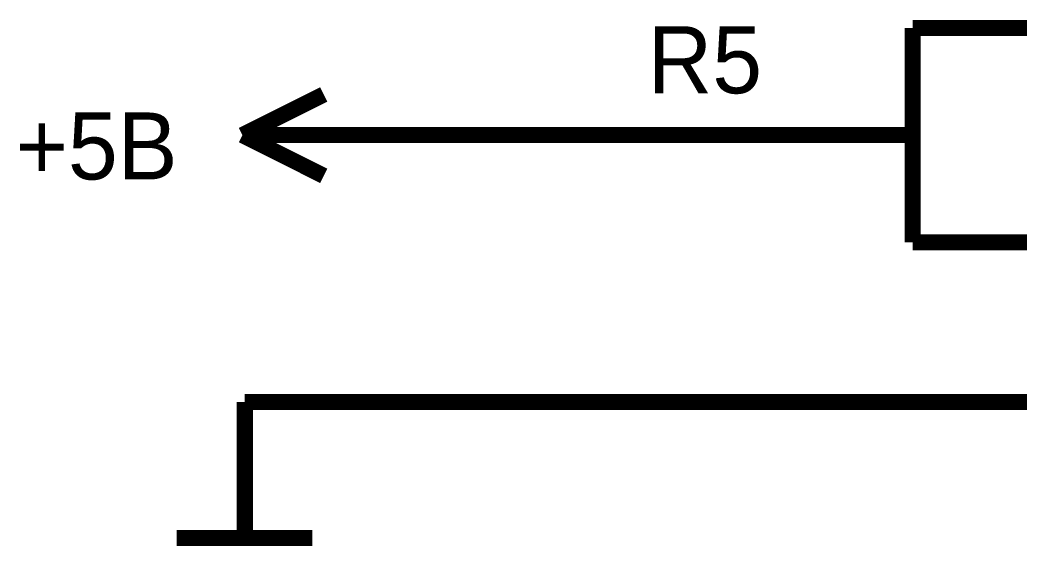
# Model space of a CAD drawing. Header units: inches. Extents: x 0 to 594, y 0 to 420.
# Drawn here: x 105.8 to 124.52, y 272.31 to 282.15 of the extents above; entities that cross this region are included whole.
import ezdxf

# ---------------------------------------------------------------- set-up
doc = ezdxf.new("R2010")
doc.units = ezdxf.units.IN
doc.layers.add('Sheet', color=255, linetype='Continuous')

msp = doc.modelspace()

# ---------------------------------------------------------------- linework, layer by layer
at = {"layer": 'Sheet'}
for points in [[(132.508, 281.997, 0.3, 0.3, 0), (122.507, 281.997, 0.3, 0.3, 0)], [(122.507, 281.997, 0.3, 0.3, 0), (122.507, 277.988, 0.3, 0.3, 0)], [(109.964, 279.993, 0.3, 0.3, 0), (111.487, 280.754, 0.3, 0.3, 0)], [(109.964, 279.993, 0.3, 0.3, 0), (111.487, 279.231, 0.3, 0.3, 0)], [(112.506, 279.993, 0.3, 0.3, 0), (109.964, 279.993, 0.3, 0.3, 0)], [(120.01, 279.993, 0.3, 0.3, 0), (120.01, 279.993, 0.3, 0.3, 0), (112.506, 279.993, 0.3, 0.3, 0)], [(122.507, 279.993, 0.3, 0.3, 0), (120.01, 279.993, 0.3, 0.3, 0)], [(122.507, 277.988, 0.3, 0.3, 0), (132.508, 277.988, 0.3, 0.3, 0)], [(110.009, 274.998, 0.3, 0.3, 0), (110.009, 272.456, 0.3, 0.3, 0)], [(110.009, 274.998, 0.3, 0.3, 0), (147.503, 274.998, 0.3, 0.3, 0)], [(108.732, 272.456, 0.3, 0.3, 0), (111.274, 272.456, 0.3, 0.3, 0)]]:
    msp.add_lwpolyline(points, format="xyseb", dxfattribs=at)

# ---------------------------------------------------------------- texts
for s, p in [('R5', (117.546, 280.776)), ('+5В', (105.719, 279.164))]:
    msp.add_text(s, height=1.2543, dxfattribs=at).set_placement(p)

doc.saveas('drawing.dxf')
